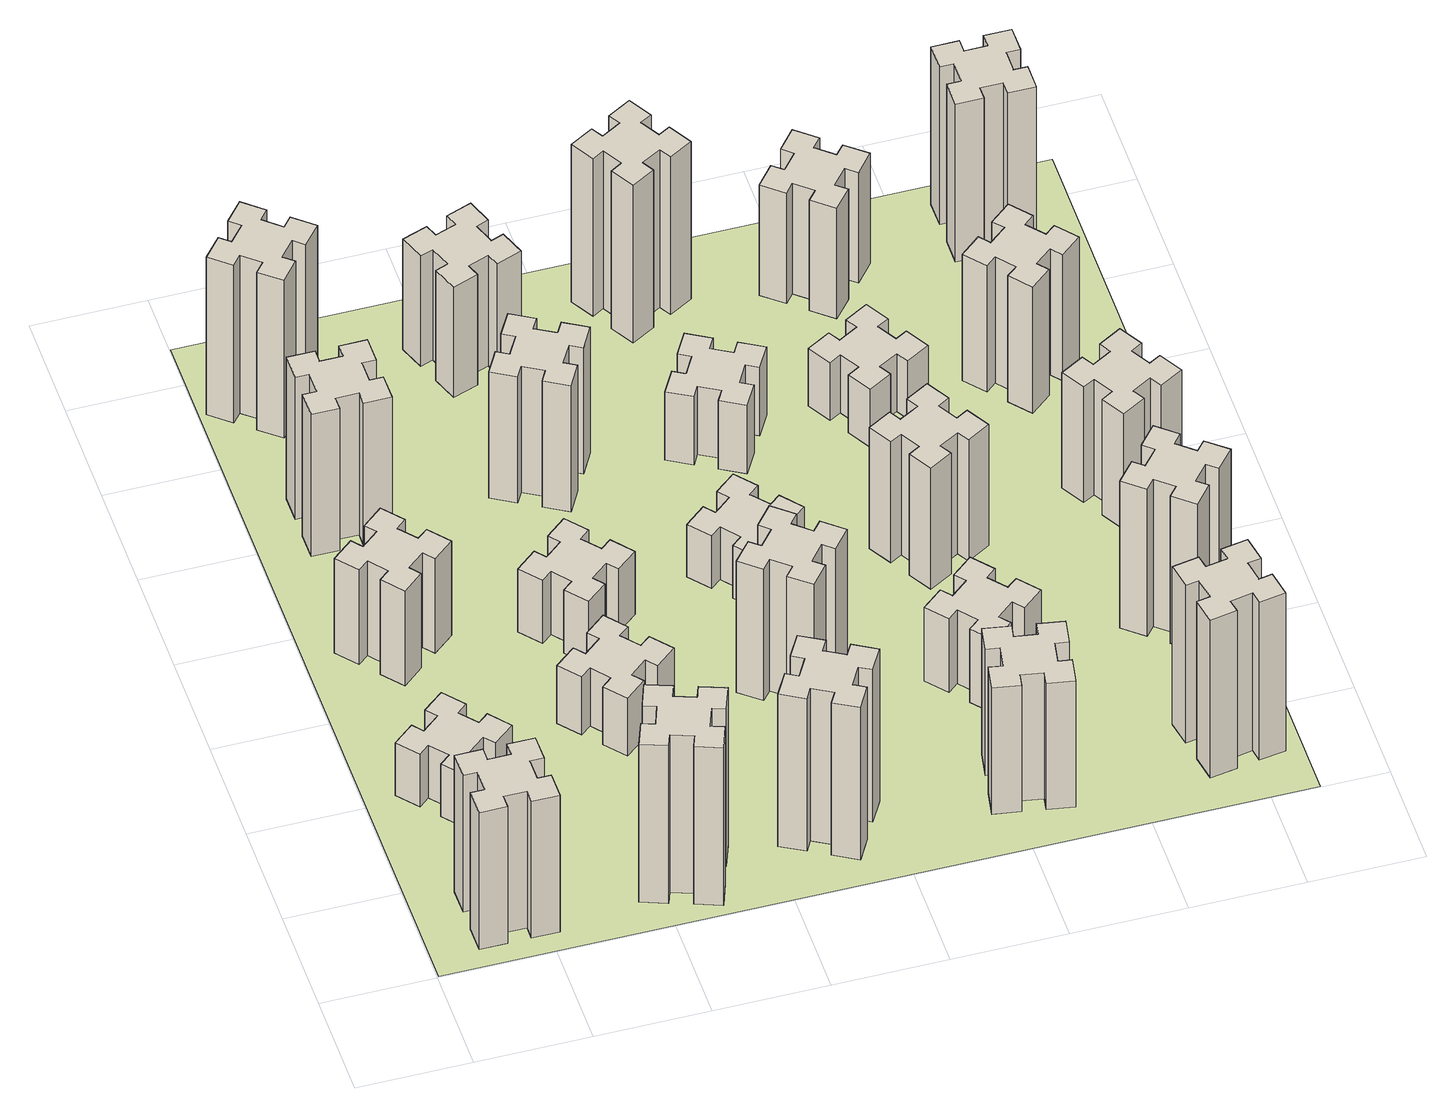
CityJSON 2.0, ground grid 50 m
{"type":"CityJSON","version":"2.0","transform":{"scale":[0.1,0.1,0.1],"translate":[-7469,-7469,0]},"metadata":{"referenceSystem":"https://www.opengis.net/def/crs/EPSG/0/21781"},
"CityObjects":{
"building1":{"type":"Building","attributes":{"class":"1000","function":"1000","usage":"1000","yearOfConstruction":2016,"roofType":"1000","measuredHeight":78,"storeysAboveGround":30,"storeysBelowGround":0},"geometry":[{"type":"Solid","lod":"1","boundaries":[[[[0,1,2,3,4,5,6,7,8,9,10,11,12,13,14,15,16,17,18,19]],[[17,16,20,21]],[[16,15,22,20]],[[15,14,23,22]],[[14,13,24,23]],[[13,12,25,24]],[[12,11,26,25]],[[11,10,27,26]],[[10,9,28,27]],[[9,8,29,28]],[[8,7,30,29]],[[7,6,31,30]],[[6,5,32,31]],[[5,4,33,32]],[[4,3,34,33]],[[3,2,35,34]],[[2,1,36,35]],[[1,0,37,36]],[[0,19,38,37]],[[19,18,39,38]],[[18,17,21,39]],[[24,25,26,27,28,29,30,31,32,33,34,35,36,37,38,39,21,20,22,23]]]]}]},
"building2":{"type":"Building","attributes":{"class":"1000","function":"1000","usage":"1000","yearOfConstruction":2016,"roofType":"1000","measuredHeight":30,"storeysAboveGround":30,"storeysBelowGround":0},"geometry":[{"type":"Solid","lod":"1","boundaries":[[[[40,41,42,43,44,45,46,47,48,49,50,51,52,53,54,55,56,57,58,59]],[[57,56,60,61]],[[56,55,62,60]],[[55,54,63,62]],[[54,53,64,63]],[[53,52,65,64]],[[52,51,66,65]],[[51,50,67,66]],[[50,49,68,67]],[[49,48,69,68]],[[48,47,70,69]],[[47,46,71,70]],[[46,45,72,71]],[[45,44,73,72]],[[44,43,74,73]],[[43,42,75,74]],[[42,41,76,75]],[[41,40,77,76]],[[40,59,78,77]],[[59,58,79,78]],[[58,57,61,79]],[[64,65,66,67,68,69,70,71,72,73,74,75,76,77,78,79,61,60,62,63]]]]}]},
"building3":{"type":"Building","attributes":{"class":"1000","function":"1000","usage":"1000","yearOfConstruction":2016,"roofType":"1000","measuredHeight":54,"storeysAboveGround":30,"storeysBelowGround":0},"geometry":[{"type":"Solid","lod":"1","boundaries":[[[[80,81,82,83,84,85,86,87,88,89,90,91,92,93,94,95,96,97,98,99]],[[97,96,100,101]],[[96,95,102,100]],[[95,94,103,102]],[[94,93,104,103]],[[93,92,105,104]],[[92,91,106,105]],[[91,90,107,106]],[[90,89,108,107]],[[89,88,109,108]],[[88,87,110,109]],[[87,86,111,110]],[[86,85,112,111]],[[85,84,113,112]],[[84,83,114,113]],[[83,82,115,114]],[[82,81,116,115]],[[81,80,117,116]],[[80,99,118,117]],[[99,98,119,118]],[[98,97,101,119]],[[104,105,106,107,108,109,110,111,112,113,114,115,116,117,118,119,101,100,102,103]]]]}]},
"building4":{"type":"Building","attributes":{"class":"1000","function":"1000","usage":"1000","yearOfConstruction":2016,"roofType":"1000","measuredHeight":81,"storeysAboveGround":30,"storeysBelowGround":0},"geometry":[{"type":"Solid","lod":"1","boundaries":[[[[120,121,122,123,124,125,126,127,128,129,130,131,132,133,134,135,136,137,138,139]],[[137,136,140,141]],[[136,135,142,140]],[[135,134,143,142]],[[134,133,144,143]],[[133,132,145,144]],[[132,131,146,145]],[[131,130,147,146]],[[130,129,148,147]],[[129,128,149,148]],[[128,127,150,149]],[[127,126,151,150]],[[126,125,152,151]],[[125,124,153,152]],[[124,123,154,153]],[[123,122,155,154]],[[122,121,156,155]],[[121,120,157,156]],[[120,139,158,157]],[[139,138,159,158]],[[138,137,141,159]],[[144,145,146,147,148,149,150,151,152,153,154,155,156,157,158,159,141,140,142,143]]]]}]},
"building5":{"type":"Building","attributes":{"class":"1000","function":"1000","usage":"1000","yearOfConstruction":2016,"roofType":"1000","measuredHeight":90,"storeysAboveGround":30,"storeysBelowGround":0},"geometry":[{"type":"Solid","lod":"1","boundaries":[[[[160,161,162,163,164,165,166,167,168,169,170,171,172,173,174,175,176,177,178,179]],[[177,176,180,181]],[[176,175,182,180]],[[175,174,183,182]],[[174,173,184,183]],[[173,172,185,184]],[[172,171,186,185]],[[171,170,187,186]],[[170,169,188,187]],[[169,168,189,188]],[[168,167,190,189]],[[167,166,191,190]],[[166,165,192,191]],[[165,164,193,192]],[[164,163,194,193]],[[163,162,195,194]],[[162,161,196,195]],[[161,160,197,196]],[[160,179,198,197]],[[179,178,199,198]],[[178,177,181,199]],[[184,185,186,187,188,189,190,191,192,193,194,195,196,197,198,199,181,180,182,183]]]]}]},
"building6":{"type":"Building","attributes":{"class":"1000","function":"1000","usage":"1000","yearOfConstruction":2016,"roofType":"1000","measuredHeight":90,"storeysAboveGround":30,"storeysBelowGround":0},"geometry":[{"type":"Solid","lod":"1","boundaries":[[[[200,201,202,203,204,205,206,207,208,209,210,211,212,213,214,215,216,217,218,219]],[[217,216,220,221]],[[216,215,222,220]],[[215,214,223,222]],[[214,213,224,223]],[[213,212,225,224]],[[212,211,226,225]],[[211,210,227,226]],[[210,209,228,227]],[[209,208,229,228]],[[208,207,230,229]],[[207,206,231,230]],[[206,205,232,231]],[[205,204,233,232]],[[204,203,234,233]],[[203,202,235,234]],[[202,201,236,235]],[[201,200,237,236]],[[200,219,238,237]],[[219,218,239,238]],[[218,217,221,239]],[[224,225,226,227,228,229,230,231,232,233,234,235,236,237,238,239,221,220,222,223]]]]}]},
"building7":{"type":"Building","attributes":{"class":"1000","function":"1000","usage":"1000","yearOfConstruction":2016,"roofType":"1000","measuredHeight":33,"storeysAboveGround":30,"storeysBelowGround":0},"geometry":[{"type":"Solid","lod":"1","boundaries":[[[[240,241,242,243,244,245,246,247,248,249,250,251,252,253,254,255,256,257,258,259]],[[257,256,260,261]],[[256,255,262,260]],[[255,254,263,262]],[[254,253,264,263]],[[253,252,265,264]],[[252,251,266,265]],[[251,250,267,266]],[[250,249,268,267]],[[249,248,269,268]],[[248,247,270,269]],[[247,246,271,270]],[[246,245,272,271]],[[245,244,273,272]],[[244,243,274,273]],[[243,242,275,274]],[[242,241,276,275]],[[241,240,277,276]],[[240,259,278,277]],[[259,258,279,278]],[[258,257,261,279]],[[264,265,266,267,268,269,270,271,272,273,274,275,276,277,278,279,261,260,262,263]]]]}]},
"building8":{"type":"Building","attributes":{"class":"1000","function":"1000","usage":"1000","yearOfConstruction":2016,"roofType":"1000","measuredHeight":36,"storeysAboveGround":30,"storeysBelowGround":0},"geometry":[{"type":"Solid","lod":"1","boundaries":[[[[280,281,282,283,284,285,286,287,288,289,290,291,292,293,294,295,296,297,298,299]],[[297,296,300,301]],[[296,295,302,300]],[[295,294,303,302]],[[294,293,304,303]],[[293,292,305,304]],[[292,291,306,305]],[[291,290,307,306]],[[290,289,308,307]],[[289,288,309,308]],[[288,287,310,309]],[[287,286,311,310]],[[286,285,312,311]],[[285,284,313,312]],[[284,283,314,313]],[[283,282,315,314]],[[282,281,316,315]],[[281,280,317,316]],[[280,299,318,317]],[[299,298,319,318]],[[298,297,301,319]],[[304,305,306,307,308,309,310,311,312,313,314,315,316,317,318,319,301,300,302,303]]]]}]},
"building9":{"type":"Building","attributes":{"class":"1000","function":"1000","usage":"1000","yearOfConstruction":2016,"roofType":"1000","measuredHeight":87,"storeysAboveGround":30,"storeysBelowGround":0},"geometry":[{"type":"Solid","lod":"1","boundaries":[[[[320,321,322,323,324,325,326,327,328,329,330,331,332,333,334,335,336,337,338,339]],[[337,336,340,341]],[[336,335,342,340]],[[335,334,343,342]],[[334,333,344,343]],[[333,332,345,344]],[[332,331,346,345]],[[331,330,347,346]],[[330,329,348,347]],[[329,328,349,348]],[[328,327,350,349]],[[327,326,351,350]],[[326,325,352,351]],[[325,324,353,352]],[[324,323,354,353]],[[323,322,355,354]],[[322,321,356,355]],[[321,320,357,356]],[[320,339,358,357]],[[339,338,359,358]],[[338,337,341,359]],[[344,345,346,347,348,349,350,351,352,353,354,355,356,357,358,359,341,340,342,343]]]]}]},
"building10":{"type":"Building","attributes":{"class":"1000","function":"1000","usage":"1000","yearOfConstruction":2016,"roofType":"1000","measuredHeight":72,"storeysAboveGround":30,"storeysBelowGround":0},"geometry":[{"type":"Solid","lod":"1","boundaries":[[[[360,361,362,363,364,365,366,367,368,369,370,371,372,373,374,375,376,377,378,379]],[[377,376,380,381]],[[376,375,382,380]],[[375,374,383,382]],[[374,373,384,383]],[[373,372,385,384]],[[372,371,386,385]],[[371,370,387,386]],[[370,369,388,387]],[[369,368,389,388]],[[368,367,390,389]],[[367,366,391,390]],[[366,365,392,391]],[[365,364,393,392]],[[364,363,394,393]],[[363,362,395,394]],[[362,361,396,395]],[[361,360,397,396]],[[360,379,398,397]],[[379,378,399,398]],[[378,377,381,399]],[[384,385,386,387,388,389,390,391,392,393,394,395,396,397,398,399,381,380,382,383]]]]}]},
"building11":{"type":"Building","attributes":{"class":"1000","function":"1000","usage":"1000","yearOfConstruction":2016,"roofType":"1000","measuredHeight":63,"storeysAboveGround":30,"storeysBelowGround":0},"geometry":[{"type":"Solid","lod":"1","boundaries":[[[[400,401,402,403,404,405,406,407,408,409,410,411,412,413,414,415,416,417,418,419]],[[417,416,420,421]],[[416,415,422,420]],[[415,414,423,422]],[[414,413,424,423]],[[413,412,425,424]],[[412,411,426,425]],[[411,410,427,426]],[[410,409,428,427]],[[409,408,429,428]],[[408,407,430,429]],[[407,406,431,430]],[[406,405,432,431]],[[405,404,433,432]],[[404,403,434,433]],[[403,402,435,434]],[[402,401,436,435]],[[401,400,437,436]],[[400,419,438,437]],[[419,418,439,438]],[[418,417,421,439]],[[424,425,426,427,428,429,430,431,432,433,434,435,436,437,438,439,421,420,422,423]]]]}]},
"building12":{"type":"Building","attributes":{"class":"1000","function":"1000","usage":"1000","yearOfConstruction":2016,"roofType":"1000","measuredHeight":75,"storeysAboveGround":30,"storeysBelowGround":0},"geometry":[{"type":"Solid","lod":"1","boundaries":[[[[440,441,442,443,444,445,446,447,448,449,450,451,452,453,454,455,456,457,458,459]],[[457,456,460,461]],[[456,455,462,460]],[[455,454,463,462]],[[454,453,464,463]],[[453,452,465,464]],[[452,451,466,465]],[[451,450,467,466]],[[450,449,468,467]],[[449,448,469,468]],[[448,447,470,469]],[[447,446,471,470]],[[446,445,472,471]],[[445,444,473,472]],[[444,443,474,473]],[[443,442,475,474]],[[442,441,476,475]],[[441,440,477,476]],[[440,459,478,477]],[[459,458,479,478]],[[458,457,461,479]],[[464,465,466,467,468,469,470,471,472,473,474,475,476,477,478,479,461,460,462,463]]]]}]},
"building13":{"type":"Building","attributes":{"class":"1000","function":"1000","usage":"1000","yearOfConstruction":2016,"roofType":"1000","measuredHeight":30,"storeysAboveGround":30,"storeysBelowGround":0},"geometry":[{"type":"Solid","lod":"1","boundaries":[[[[480,481,482,483,484,485,486,487,488,489,490,491,492,493,494,495,496,497,498,499]],[[497,496,500,501]],[[496,495,502,500]],[[495,494,503,502]],[[494,493,504,503]],[[493,492,505,504]],[[492,491,506,505]],[[491,490,507,506]],[[490,489,508,507]],[[489,488,509,508]],[[488,487,510,509]],[[487,486,511,510]],[[486,485,512,511]],[[485,484,513,512]],[[484,483,514,513]],[[483,482,515,514]],[[482,481,516,515]],[[481,480,517,516]],[[480,499,518,517]],[[499,498,519,518]],[[498,497,501,519]],[[504,505,506,507,508,509,510,511,512,513,514,515,516,517,518,519,501,500,502,503]]]]}]},
"building14":{"type":"Building","attributes":{"class":"1000","function":"1000","usage":"1000","yearOfConstruction":2016,"roofType":"1000","measuredHeight":72,"storeysAboveGround":30,"storeysBelowGround":0},"geometry":[{"type":"Solid","lod":"1","boundaries":[[[[520,521,522,523,524,525,526,527,528,529,530,531,532,533,534,535,536,537,538,539]],[[537,536,540,541]],[[536,535,542,540]],[[535,534,543,542]],[[534,533,544,543]],[[533,532,545,544]],[[532,531,546,545]],[[531,530,547,546]],[[530,529,548,547]],[[529,528,549,548]],[[528,527,550,549]],[[527,526,551,550]],[[526,525,552,551]],[[525,524,553,552]],[[524,523,554,553]],[[523,522,555,554]],[[522,521,556,555]],[[521,520,557,556]],[[520,539,558,557]],[[539,538,559,558]],[[538,537,541,559]],[[544,545,546,547,548,549,550,551,552,553,554,555,556,557,558,559,541,540,542,543]]]]}]},
"building15":{"type":"Building","attributes":{"class":"1000","function":"1000","usage":"1000","yearOfConstruction":2016,"roofType":"1000","measuredHeight":39,"storeysAboveGround":30,"storeysBelowGround":0},"geometry":[{"type":"Solid","lod":"1","boundaries":[[[[560,561,562,563,564,565,566,567,568,569,570,571,572,573,574,575,576,577,578,579]],[[577,576,580,581]],[[576,575,582,580]],[[575,574,583,582]],[[574,573,584,583]],[[573,572,585,584]],[[572,571,586,585]],[[571,570,587,586]],[[570,569,588,587]],[[569,568,589,588]],[[568,567,590,589]],[[567,566,591,590]],[[566,565,592,591]],[[565,564,593,592]],[[564,563,594,593]],[[563,562,595,594]],[[562,561,596,595]],[[561,560,597,596]],[[560,579,598,597]],[[579,578,599,598]],[[578,577,581,599]],[[584,585,586,587,588,589,590,591,592,593,594,595,596,597,598,599,581,580,582,583]]]]}]},
"building16":{"type":"Building","attributes":{"class":"1000","function":"1000","usage":"1000","yearOfConstruction":2016,"roofType":"1000","measuredHeight":90,"storeysAboveGround":30,"storeysBelowGround":0},"geometry":[{"type":"Solid","lod":"1","boundaries":[[[[600,601,602,603,604,605,606,607,608,609,610,611,612,613,614,615,616,617,618,619]],[[617,616,620,621]],[[616,615,622,620]],[[615,614,623,622]],[[614,613,624,623]],[[613,612,625,624]],[[612,611,626,625]],[[611,610,627,626]],[[610,609,628,627]],[[609,608,629,628]],[[608,607,630,629]],[[607,606,631,630]],[[606,605,632,631]],[[605,604,633,632]],[[604,603,634,633]],[[603,602,635,634]],[[602,601,636,635]],[[601,600,637,636]],[[600,619,638,637]],[[619,618,639,638]],[[618,617,621,639]],[[624,625,626,627,628,629,630,631,632,633,634,635,636,637,638,639,621,620,622,623]]]]}]},
"building17":{"type":"Building","attributes":{"class":"1000","function":"1000","usage":"1000","yearOfConstruction":2016,"roofType":"1000","measuredHeight":42,"storeysAboveGround":30,"storeysBelowGround":0},"geometry":[{"type":"Solid","lod":"1","boundaries":[[[[640,641,642,643,644,645,646,647,648,649,650,651,652,653,654,655,656,657,658,659]],[[657,656,660,661]],[[656,655,662,660]],[[655,654,663,662]],[[654,653,664,663]],[[653,652,665,664]],[[652,651,666,665]],[[651,650,667,666]],[[650,649,668,667]],[[649,648,669,668]],[[648,647,670,669]],[[647,646,671,670]],[[646,645,672,671]],[[645,644,673,672]],[[644,643,674,673]],[[643,642,675,674]],[[642,641,676,675]],[[641,640,677,676]],[[640,659,678,677]],[[659,658,679,678]],[[658,657,661,679]],[[664,665,666,667,668,669,670,671,672,673,674,675,676,677,678,679,661,660,662,663]]]]}]},
"building18":{"type":"Building","attributes":{"class":"1000","function":"1000","usage":"1000","yearOfConstruction":2016,"roofType":"1000","measuredHeight":69,"storeysAboveGround":30,"storeysBelowGround":0},"geometry":[{"type":"Solid","lod":"1","boundaries":[[[[680,681,682,683,684,685,686,687,688,689,690,691,692,693,694,695,696,697,698,699]],[[697,696,700,701]],[[696,695,702,700]],[[695,694,703,702]],[[694,693,704,703]],[[693,692,705,704]],[[692,691,706,705]],[[691,690,707,706]],[[690,689,708,707]],[[689,688,709,708]],[[688,687,710,709]],[[687,686,711,710]],[[686,685,712,711]],[[685,684,713,712]],[[684,683,714,713]],[[683,682,715,714]],[[682,681,716,715]],[[681,680,717,716]],[[680,699,718,717]],[[699,698,719,718]],[[698,697,701,719]],[[704,705,706,707,708,709,710,711,712,713,714,715,716,717,718,719,701,700,702,703]]]]}]},
"building19":{"type":"Building","attributes":{"class":"1000","function":"1000","usage":"1000","yearOfConstruction":2016,"roofType":"1000","measuredHeight":33,"storeysAboveGround":30,"storeysBelowGround":0},"geometry":[{"type":"Solid","lod":"1","boundaries":[[[[720,721,722,723,724,725,726,727,728,729,730,731,732,733,734,735,736,737,738,739]],[[737,736,740,741]],[[736,735,742,740]],[[735,734,743,742]],[[734,733,744,743]],[[733,732,745,744]],[[732,731,746,745]],[[731,730,747,746]],[[730,729,748,747]],[[729,728,749,748]],[[728,727,750,749]],[[727,726,751,750]],[[726,725,752,751]],[[725,724,753,752]],[[724,723,754,753]],[[723,722,755,754]],[[722,721,756,755]],[[721,720,757,756]],[[720,739,758,757]],[[739,738,759,758]],[[738,737,741,759]],[[744,745,746,747,748,749,750,751,752,753,754,755,756,757,758,759,741,740,742,743]]]]}]},
"building20":{"type":"Building","attributes":{"class":"1000","function":"1000","usage":"1000","yearOfConstruction":2016,"roofType":"1000","measuredHeight":90,"storeysAboveGround":30,"storeysBelowGround":0},"geometry":[{"type":"Solid","lod":"1","boundaries":[[[[760,761,762,763,764,765,766,767,768,769,770,771,772,773,774,775,776,777,778,779]],[[777,776,780,781]],[[776,775,782,780]],[[775,774,783,782]],[[774,773,784,783]],[[773,772,785,784]],[[772,771,786,785]],[[771,770,787,786]],[[770,769,788,787]],[[769,768,789,788]],[[768,767,790,789]],[[767,766,791,790]],[[766,765,792,791]],[[765,764,793,792]],[[764,763,794,793]],[[763,762,795,794]],[[762,761,796,795]],[[761,760,797,796]],[[760,779,798,797]],[[779,778,799,798]],[[778,777,781,799]],[[784,785,786,787,788,789,790,791,792,793,794,795,796,797,798,799,781,780,782,783]]]]}]},
"building21":{"type":"Building","attributes":{"class":"1000","function":"1000","usage":"1000","yearOfConstruction":2016,"roofType":"1000","measuredHeight":63,"storeysAboveGround":30,"storeysBelowGround":0},"geometry":[{"type":"Solid","lod":"1","boundaries":[[[[800,801,802,803,804,805,806,807,808,809,810,811,812,813,814,815,816,817,818,819]],[[817,816,820,821]],[[816,815,822,820]],[[815,814,823,822]],[[814,813,824,823]],[[813,812,825,824]],[[812,811,826,825]],[[811,810,827,826]],[[810,809,828,827]],[[809,808,829,828]],[[808,807,830,829]],[[807,806,831,830]],[[806,805,832,831]],[[805,804,833,832]],[[804,803,834,833]],[[803,802,835,834]],[[802,801,836,835]],[[801,800,837,836]],[[800,819,838,837]],[[819,818,839,838]],[[818,817,821,839]],[[824,825,826,827,828,829,830,831,832,833,834,835,836,837,838,839,821,820,822,823]]]]}]},
"building22":{"type":"Building","attributes":{"class":"1000","function":"1000","usage":"1000","yearOfConstruction":2016,"roofType":"1000","measuredHeight":84,"storeysAboveGround":30,"storeysBelowGround":0},"geometry":[{"type":"Solid","lod":"1","boundaries":[[[[840,841,842,843,844,845,846,847,848,849,850,851,852,853,854,855,856,857,858,859]],[[857,856,860,861]],[[856,855,862,860]],[[855,854,863,862]],[[854,853,864,863]],[[853,852,865,864]],[[852,851,866,865]],[[851,850,867,866]],[[850,849,868,867]],[[849,848,869,868]],[[848,847,870,869]],[[847,846,871,870]],[[846,845,872,871]],[[845,844,873,872]],[[844,843,874,873]],[[843,842,875,874]],[[842,841,876,875]],[[841,840,877,876]],[[840,859,878,877]],[[859,858,879,878]],[[858,857,861,879]],[[864,865,866,867,868,869,870,871,872,873,874,875,876,877,878,879,861,860,862,863]]]]}]},
"building23":{"type":"Building","attributes":{"class":"1000","function":"1000","usage":"1000","yearOfConstruction":2016,"roofType":"1000","measuredHeight":66,"storeysAboveGround":30,"storeysBelowGround":0},"geometry":[{"type":"Solid","lod":"1","boundaries":[[[[880,881,882,883,884,885,886,887,888,889,890,891,892,893,894,895,896,897,898,899]],[[897,896,900,901]],[[896,895,902,900]],[[895,894,903,902]],[[894,893,904,903]],[[893,892,905,904]],[[892,891,906,905]],[[891,890,907,906]],[[890,889,908,907]],[[889,888,909,908]],[[888,887,910,909]],[[887,886,911,910]],[[886,885,912,911]],[[885,884,913,912]],[[884,883,914,913]],[[883,882,915,914]],[[882,881,916,915]],[[881,880,917,916]],[[880,899,918,917]],[[899,898,919,918]],[[898,897,901,919]],[[904,905,906,907,908,909,910,911,912,913,914,915,916,917,918,919,901,900,902,903]]]]}]},
"building24":{"type":"Building","attributes":{"class":"1000","function":"1000","usage":"1000","yearOfConstruction":2016,"roofType":"1000","measuredHeight":72,"storeysAboveGround":30,"storeysBelowGround":0},"geometry":[{"type":"Solid","lod":"1","boundaries":[[[[920,921,922,923,924,925,926,927,928,929,930,931,932,933,934,935,936,937,938,939]],[[937,936,940,941]],[[936,935,942,940]],[[935,934,943,942]],[[934,933,944,943]],[[933,932,945,944]],[[932,931,946,945]],[[931,930,947,946]],[[930,929,948,947]],[[929,928,949,948]],[[928,927,950,949]],[[927,926,951,950]],[[926,925,952,951]],[[925,924,953,952]],[[924,923,954,953]],[[923,922,955,954]],[[922,921,956,955]],[[921,920,957,956]],[[920,939,958,957]],[[939,938,959,958]],[[938,937,941,959]],[[944,945,946,947,948,949,950,951,952,953,954,955,956,957,958,959,941,940,942,943]]]]}]},
"building25":{"type":"Building","attributes":{"class":"1000","function":"1000","usage":"1000","yearOfConstruction":2016,"roofType":"1000","measuredHeight":90,"storeysAboveGround":30,"storeysBelowGround":0},"geometry":[{"type":"Solid","lod":"1","boundaries":[[[[960,961,962,963,964,965,966,967,968,969,970,971,972,973,974,975,976,977,978,979]],[[977,976,980,981]],[[976,975,982,980]],[[975,974,983,982]],[[974,973,984,983]],[[973,972,985,984]],[[972,971,986,985]],[[971,970,987,986]],[[970,969,988,987]],[[969,968,989,988]],[[968,967,990,989]],[[967,966,991,990]],[[966,965,992,991]],[[965,964,993,992]],[[964,963,994,993]],[[963,962,995,994]],[[962,961,996,995]],[[961,960,997,996]],[[960,979,998,997]],[[979,978,999,998]],[[978,977,981,999]],[[984,985,986,987,988,989,990,991,992,993,994,995,996,997,998,999,981,980,982,983]]]]}]},
"landuse1":{"type":"LandUse","attributes":{"name":"plot1","function":"1010"},"geometry":[{"type":"MultiSurface","lod":"1","boundaries":[[[1000,1001,1002,1003]]]}]}
},
"vertices":[
[265,325,0],[265,225,0],[205,225,0],[205,105,0],[325,105,0],[325,165,0],[425,165,0],[425,105,0],[545,105,0],[545,225,0],[485,225,0],[485,325,0],[545,325,0],[545,445,0],[425,445,0],[425,385,0],[325,385,0],[325,445,0],[205,445,0],[205,325,0],[325,385,780],[325,445,780],[425,385,780],[425,445,780],[545,445,780],[545,325,780],[485,325,780],[485,225,780],[545,225,780],[545,105,780],[425,105,780],[425,165,780],[325,165,780],[325,105,780],[205,105,780],[205,225,780],[265,225,780],[265,325,780],[205,325,780],[205,445,780],
[492,1048,0],[427,1124,0],[473,1163,0],[396,1255,0],[304,1178,0],[343,1132,0],[266,1067,0],[228,1113,0],[136,1036,0],[213,944,0],[259,983,0],[323,906,0],[277,868,0],[354,776,0],[446,853,0],[408,899,0],[484,963,0],[523,917,0],[615,994,0],[538,1086,0],[484,963,300],[523,917,300],[408,899,300],[446,853,300],[354,776,300],[277,868,300],[323,906,300],[259,983,300],[213,944,300],[136,1036,300],[228,1113,300],[266,1067,300],[343,1132,300],[304,1178,300],[396,1255,300],[473,1163,300],[427,1124,300],[492,1048,300],[538,1086,300],[615,994,300],
[492,1888,0],[427,1964,0],[473,2003,0],[396,2095,0],[304,2018,0],[343,1972,0],[266,1907,0],[228,1953,0],[136,1876,0],[213,1784,0],[259,1823,0],[323,1746,0],[277,1708,0],[354,1616,0],[446,1693,0],[408,1739,0],[484,1803,0],[523,1757,0],[615,1834,0],[538,1926,0],[484,1803,540],[523,1757,540],[408,1739,540],[446,1693,540],[354,1616,540],[277,1708,540],[323,1746,540],[259,1823,540],[213,1784,540],[136,1876,540],[228,1953,540],[266,1907,540],[343,1972,540],[304,2018,540],[396,2095,540],[473,2003,540],[427,1964,540],[492,1888,540],[538,1926,540],[615,1834,540],
[485,2545,0],[485,2645,0],[545,2645,0],[545,2765,0],[425,2765,0],[425,2705,0],[325,2705,0],[325,2765,0],[205,2765,0],[205,2645,0],[265,2645,0],[265,2545,0],[205,2545,0],[205,2425,0],[325,2425,0],[325,2485,0],[425,2485,0],[425,2425,0],[545,2425,0],[545,2545,0],[425,2485,810],[425,2425,810],[325,2485,810],[325,2425,810],[205,2425,810],[205,2545,810],[265,2545,810],[265,2645,810],[205,2645,810],[205,2765,810],[325,2765,810],[325,2705,810],[425,2705,810],[425,2765,810],[545,2765,810],[545,2645,810],[485,2645,810],[485,2545,810],[545,2545,810],[545,2425,810],
[1029,360,0],[995,266,0],[939,287,0],[897,174,0],[1010,133,0],[1031,189,0],[1125,155,0],[1104,99,0],[1217,57,0],[1258,170,0],[1202,191,0],[1236,285,0],[1292,264,0],[1333,377,0],[1220,418,0],[1200,362,0],[1106,396,0],[1127,452,0],[1014,493,0],[973,380,0],[1106,396,900],[1127,452,900],[1200,362,900],[1220,418,900],[1333,377,900],[1292,264,900],[1236,285,900],[1202,191,900],[1258,170,900],[1217,57,900],[1104,99,900],[1125,155,900],[1031,189,900],[1010,133,900],[897,174,900],[939,287,900],[995,266,900],[1029,360,900],[973,380,900],[1014,493,900],
[384,3387,0],[308,3452,0],[346,3498,0],[254,3575,0],[177,3483,0],[223,3444,0],[159,3368,0],[113,3406,0],[36,3314,0],[128,3237,0],[166,3283,0],[243,3219,0],[204,3173,0],[296,3096,0],[373,3188,0],[327,3226,0],[392,3303,0],[438,3264,0],[515,3356,0],[423,3433,0],[392,3303,900],[438,3264,900],[327,3226,900],[373,3188,900],[296,3096,900],[204,3173,900],[243,3219,900],[166,3283,900],[128,3237,900],[36,3314,900],[113,3406,900],[159,3368,900],[223,3444,900],[177,3483,900],[254,3575,900],[346,3498,900],[308,3452,900],[384,3387,900],[423,3433,900],[515,3356,900],
[1083,1332,0],[1006,1267,0],[968,1313,0],[876,1236,0],[953,1144,0],[999,1183,0],[1063,1106,0],[1017,1068,0],[1094,976,0],[1186,1053,0],[1148,1099,0],[1224,1163,0],[1263,1117,0],[1355,1194,0],[1278,1286,0],[1232,1248,0],[1167,1324,0],[1213,1363,0],[1136,1455,0],[1044,1378,0],[1167,1324,330],[1213,1363,330],[1232,1248,330],[1278,1286,330],[1355,1194,330],[1263,1117,330],[1224,1163,330],[1148,1099,330],[1186,1053,330],[1094,976,330],[1017,1068,330],[1063,1106,330],[999,1183,330],[953,1144,330],[876,1236,330],[968,1313,330],[1006,1267,330],[1083,1332,330],[1044,1378,330],[1136,1455,330],
[1083,1872,0],[1006,1807,0],[968,1853,0],[876,1776,0],[953,1684,0],[999,1723,0],[1063,1646,0],[1017,1608,0],[1094,1516,0],[1186,1593,0],[1148,1639,0],[1224,1703,0],[1263,1657,0],[1355,1734,0],[1278,1826,0],[1232,1788,0],[1167,1864,0],[1213,1903,0],[1136,1995,0],[1044,1918,0],[1167,1864,360],[1213,1903,360],[1232,1788,360],[1278,1826,360],[1355,1734,360],[1263,1657,360],[1224,1703,360],[1148,1639,360],[1186,1593,360],[1094,1516,360],[1017,1608,360],[1063,1646,360],[999,1723,360],[953,1684,360],[876,1776,360],[968,1853,360],[1006,1807,360],[1083,1872,360],[1044,1918,360],[1136,1995,360],
[1657,305,0],[1744,255,0],[1714,203,0],[1818,143,0],[1878,247,0],[1826,277,0],[1876,364,0],[1928,334,0],[1988,438,0],[1884,498,0],[1854,446,0],[1767,496,0],[1797,548,0],[1693,608,0],[1633,504,0],[1685,474,0],[1635,387,0],[1583,417,0],[1523,313,0],[1627,253,0],[1635,387,870],[1583,417,870],[1685,474,870],[1633,504,870],[1693,608,870],[1797,548,870],[1767,496,870],[1854,446,870],[1884,498,870],[1988,438,870],[1928,334,870],[1876,364,870],[1826,277,870],[1878,247,870],[1818,143,870],[1714,203,870],[1744,255,870],[1657,305,870],[1627,253,870],[1523,313,870],
[1314,2666,0],[1227,2716,0],[1257,2768,0],[1153,2828,0],[1093,2724,0],[1145,2694,0],[1095,2607,0],[1043,2637,0],[983,2533,0],[1087,2473,0],[1117,2525,0],[1204,2475,0],[1174,2423,0],[1278,2363,0],[1338,2467,0],[1286,2497,0],[1336,2584,0],[1388,2554,0],[1448,2658,0],[1344,2718,0],[1336,2584,720],[1388,2554,720],[1286,2497,720],[1338,2467,720],[1278,2363,720],[1174,2423,720],[1204,2475,720],[1117,2525,720],[1087,2473,720],[983,2533,720],[1043,2637,720],[1095,2607,720],[1145,2694,720],[1093,2724,720],[1153,2828,720],[1257,2768,720],[1227,2716,720],[1314,2666,720],[1344,2718,720],[1448,2658,720],
[1125,3456,0],[1031,3422,0],[1010,3478,0],[897,3437,0],[939,3324,0],[995,3345,0],[1029,3251,0],[973,3230,0],[1014,3117,0],[1127,3159,0],[1106,3215,0],[1200,3249,0],[1220,3193,0],[1333,3234,0],[1292,3347,0],[1236,3326,0],[1202,3420,0],[1258,3440,0],[1217,3553,0],[1104,3512,0],[1202,3420,630],[1258,3440,630],[1236,3326,630],[1292,3347,630],[1333,3234,630],[1220,3193,630],[1200,3249,630],[1106,3215,630],[1127,3159,630],[1014,3117,630],[973,3230,630],[1029,3251,630],[995,3345,630],[939,3324,630],[897,3437,630],[1010,3478,630],[1031,3422,630],[1125,3456,630],[1104,3512,630],[1217,3553,630],
[1803,1324,0],[1739,1248,0],[1693,1286,0],[1616,1194,0],[1708,1117,0],[1746,1163,0],[1823,1099,0],[1784,1053,0],[1876,976,0],[1953,1068,0],[1907,1106,0],[1972,1183,0],[2018,1144,0],[2095,1236,0],[2003,1313,0],[1964,1267,0],[1888,1332,0],[1926,1378,0],[1834,1455,0],[1757,1363,0],[1888,1332,750],[1926,1378,750],[1964,1267,750],[2003,1313,750],[2095,1236,750],[2018,1144,750],[1972,1183,750],[1907,1106,750],[1953,1068,750],[1876,976,750],[1784,1053,750],[1823,1099,750],[1746,1163,750],[1708,1117,750],[1616,1194,750],[1693,1286,750],[1739,1248,750],[1803,1324,750],[1757,1363,750],[1834,1455,750],
[1972,1888,0],[1907,1964,0],[1953,2003,0],[1876,2095,0],[1784,2018,0],[1823,1972,0],[1746,1907,0],[1708,1953,0],[1616,1876,0],[1693,1784,0],[1739,1823,0],[1803,1746,0],[1757,1708,0],[1834,1616,0],[1926,1693,0],[1888,1739,0],[1964,1803,0],[2003,1757,0],[2095,1834,0],[2018,1926,0],[1964,1803,300],[2003,1757,300],[1888,1739,300],[1926,1693,300],[1834,1616,300],[1757,1708,300],[1803,1746,300],[1739,1823,300],[1693,1784,300],[1616,1876,300],[1708,1953,300],[1746,1907,300],[1823,1972,300],[1784,2018,300],[1876,2095,300],[1953,2003,300],[1907,1964,300],[1972,1888,300],[2018,1926,300],[2095,1834,300],
[2496,444,0],[2478,345,0],[2419,356,0],[2398,237,0],[2517,217,0],[2527,276,0],[2625,258,0],[2615,199,0],[2733,178,0],[2754,297,0],[2695,307,0],[2712,405,0],[2771,395,0],[2792,513,0],[2674,534,0],[2664,475,0],[2565,492,0],[2576,551,0],[2457,572,0],[2437,454,0],[2565,492,720],[2576,551,720],[2664,475,720],[2674,534,720],[2792,513,720],[2771,395,720],[2712,405,720],[2695,307,720],[2754,297,720],[2733,178,720],[2615,199,720],[2625,258,720],[2527,276,720],[2517,217,720],[2398,237,720],[2419,356,720],[2478,345,720],[2496,444,720],[2437,454,720],[2457,572,720],
[2026,2497,0],[2076,2584,0],[2128,2554,0],[2188,2658,0],[2084,2718,0],[2054,2666,0],[1967,2716,0],[1997,2768,0],[1893,2828,0],[1833,2724,0],[1885,2694,0],[1835,2607,0],[1783,2637,0],[1723,2533,0],[1827,2473,0],[1857,2525,0],[1944,2475,0],[1914,2423,0],[2018,2363,0],[2078,2467,0],[1944,2475,390],[1914,2423,390],[1857,2525,390],[1827,2473,390],[1723,2533,390],[1783,2637,390],[1835,2607,390],[1885,2694,390],[1833,2724,390],[1893,2828,390],[1997,2768,390],[1967,2716,390],[2054,2666,390],[2084,2718,390],[2188,2658,390],[2128,2554,390],[2076,2584,390],[2026,2497,390],[2078,2467,390],[2018,2363,390],
[1844,3556,0],[1757,3506,0],[1727,3558,0],[1623,3498,0],[1683,3394,0],[1735,3424,0],[1785,3337,0],[1733,3307,0],[1793,3203,0],[1897,3263,0],[1867,3315,0],[1954,3365,0],[1984,3313,0],[2088,3373,0],[2028,3477,0],[1976,3447,0],[1926,3534,0],[1978,3564,0],[1918,3668,0],[1814,3608,0],[1926,3534,900],[1978,3564,900],[1976,3447,900],[2028,3477,900],[2088,3373,900],[1984,3313,900],[1954,3365,900],[1867,3315,900],[1897,3263,900],[1793,3203,900],[1733,3307,900],[1785,3337,900],[1735,3424,900],[1683,3394,900],[1623,3498,900],[1727,3558,900],[1757,3506,900],[1844,3556,900],[1814,3608,900],[1918,3668,900],
[2563,1132,0],[2486,1067,0],[2448,1113,0],[2356,1036,0],[2433,944,0],[2479,983,0],[2543,906,0],[2497,868,0],[2574,776,0],[2666,853,0],[2628,899,0],[2704,963,0],[2743,917,0],[2835,994,0],[2758,1086,0],[2712,1048,0],[2647,1124,0],[2693,1163,0],[2616,1255,0],[2524,1178,0],[2647,1124,420],[2693,1163,420],[2712,1048,420],[2758,1086,420],[2835,994,420],[2743,917,420],[2704,963,420],[2628,899,420],[2666,853,420],[2574,776,420],[2497,868,420],[2543,906,420],[2479,983,420],[2433,944,420],[2356,1036,420],[2448,1113,420],[2486,1067,420],[2563,1132,420],[2524,1178,420],[2616,1255,420],
[2716,1767,0],[2666,1854,0],[2718,1884,0],[2658,1988,0],[2554,1928,0],[2584,1876,0],[2497,1826,0],[2467,1878,0],[2363,1818,0],[2423,1714,0],[2475,1744,0],[2525,1657,0],[2473,1627,0],[2533,1523,0],[2637,1583,0],[2607,1635,0],[2694,1685,0],[2724,1633,0],[2828,1693,0],[2768,1797,0],[2694,1685,690],[2724,1633,690],[2607,1635,690],[2637,1583,690],[2533,1523,690],[2473,1627,690],[2525,1657,690],[2475,1744,690],[2423,1714,690],[2363,1818,690],[2467,1878,690],[2497,1826,690],[2584,1876,690],[2554,1928,690],[2658,1988,690],[2718,1884,690],[2666,1854,690],[2716,1767,690],[2768,1797,690],[2828,1693,690],
[2475,2584,0],[2525,2497,0],[2473,2467,0],[2533,2363,0],[2637,2423,0],[2607,2475,0],[2694,2525,0],[2724,2473,0],[2828,2533,0],[2768,2637,0],[2716,2607,0],[2666,2694,0],[2718,2724,0],[2658,2828,0],[2554,2768,0],[2584,2716,0],[2497,2666,0],[2467,2718,0],[2363,2658,0],[2423,2554,0],[2497,2666,330],[2467,2718,330],[2584,2716,330],[2554,2768,330],[2658,2828,330],[2718,2724,330],[2666,2694,330],[2716,2607,330],[2768,2637,330],[2828,2533,330],[2724,2473,330],[2694,2525,330],[2607,2475,330],[2637,2423,330],[2533,2363,330],[2473,2467,330],[2525,2497,330],[2475,2584,330],[2423,2554,330],[2363,2658,330],
[3465,492,0],[3367,475,0],[3357,534,0],[3238,513,0],[3259,395,0],[3318,405,0],[3336,307,0],[3277,297,0],[3297,178,0],[3416,199,0],[3405,258,0],[3504,276,0],[3514,217,0],[3632,237,0],[3611,356,0],[3552,345,0],[3535,444,0],[3594,454,0],[3573,572,0],[3455,551,0],[3535,444,900],[3594,454,900],[3552,345,900],[3611,356,900],[3632,237,900],[3514,217,900],[3504,276,900],[3405,258,900],[3416,199,900],[3297,178,900],[3277,297,900],[3336,307,900],[3318,405,900],[3259,395,900],[3238,513,900],[3357,534,900],[3367,475,900],[3465,492,900],[3455,551,900],[3573,572,900],
[2647,3226,0],[2712,3303,0],[2758,3264,0],[2835,3356,0],[2743,3433,0],[2704,3387,0],[2628,3452,0],[2666,3498,0],[2574,3575,0],[2497,3483,0],[2543,3444,0],[2479,3368,0],[2433,3406,0],[2356,3314,0],[2448,3237,0],[2486,3283,0],[2563,3219,0],[2524,3173,0],[2616,3096,0],[2693,3188,0],[2563,3219,630],[2524,3173,630],[2486,3283,630],[2448,3237,630],[2356,3314,630],[2433,3406,630],[2479,3368,630],[2543,3444,630],[2497,3483,630],[2574,3575,630],[2666,3498,630],[2628,3452,630],[2704,3387,630],[2743,3433,630],[2835,3356,630],[2758,3264,630],[2712,3303,630],[2647,3226,630],[2693,3188,630],[2616,3096,630],
[3487,1006,0],[3552,1083,0],[3598,1044,0],[3675,1136,0],[3583,1213,0],[3544,1167,0],[3468,1232,0],[3506,1278,0],[3414,1355,0],[3337,1263,0],[3383,1224,0],[3319,1148,0],[3273,1186,0],[3196,1094,0],[3288,1017,0],[3326,1063,0],[3403,999,0],[3364,953,0],[3456,876,0],[3533,968,0],[3403,999,840],[3364,953,840],[3326,1063,840],[3288,1017,840],[3196,1094,840],[3273,1186,840],[3319,1148,840],[3383,1224,840],[3337,1263,840],[3414,1355,840],[3506,1278,840],[3468,1232,840],[3544,1167,840],[3583,1213,840],[3675,1136,840],[3598,1044,840],[3552,1083,840],[3487,1006,840],[3533,968,840],[3456,876,840],
[3424,1976,0],[3337,1926,0],[3307,1978,0],[3203,1918,0],[3263,1814,0],[3315,1844,0],[3365,1757,0],[3313,1727,0],[3373,1623,0],[3477,1683,0],[3447,1735,0],[3534,1785,0],[3564,1733,0],[3668,1793,0],[3608,1897,0],[3556,1867,0],[3506,1954,0],[3558,1984,0],[3498,2088,0],[3394,2028,0],[3506,1954,660],[3558,1984,660],[3556,1867,660],[3608,1897,660],[3668,1793,660],[3564,1733,660],[3534,1785,660],[3447,1735,660],[3477,1683,660],[3373,1623,660],[3313,1727,660],[3365,1757,660],[3315,1844,660],[3263,1814,660],[3203,1918,660],[3307,1978,660],[3337,1926,660],[3424,1976,660],[3394,2028,660],[3498,2088,660],
[3203,2712,0],[3126,2647,0],[3088,2693,0],[2996,2616,0],[3073,2524,0],[3119,2563,0],[3183,2486,0],[3137,2448,0],[3214,2356,0],[3306,2433,0],[3268,2479,0],[3344,2543,0],[3383,2497,0],[3475,2574,0],[3398,2666,0],[3352,2628,0],[3287,2704,0],[3333,2743,0],[3256,2835,0],[3164,2758,0],[3287,2704,720],[3333,2743,720],[3352,2628,720],[3398,2666,720],[3475,2574,720],[3383,2497,720],[3344,2543,720],[3268,2479,720],[3306,2433,720],[3214,2356,720],[3137,2448,720],[3183,2486,720],[3119,2563,720],[3073,2524,720],[2996,2616,720],[3088,2693,720],[3126,2647,720],[3203,2712,720],[3164,2758,720],[3256,2835,720],
[3285,3325,0],[3385,3325,0],[3385,3265,0],[3505,3265,0],[3505,3385,0],[3445,3385,0],[3445,3485,0],[3505,3485,0],[3505,3605,0],[3385,3605,0],[3385,3545,0],[3285,3545,0],[3285,3605,0],[3165,3605,0],[3165,3485,0],[3225,3485,0],[3225,3385,0],[3165,3385,0],[3165,3265,0],[3285,3265,0],[3225,3385,900],[3165,3385,900],[3225,3485,900],[3165,3485,900],[3165,3605,900],[3285,3605,900],[3285,3545,900],[3385,3545,900],[3385,3605,900],[3505,3605,900],[3505,3485,900],[3445,3485,900],[3445,3385,900],[3505,3385,900],[3505,3265,900],[3385,3265,900],[3385,3325,900],[3285,3325,900],[3285,3265,900],[3165,3265,900],
[5,3705,0],[3705,3705,0],[3705,5,0],[5,5,0]
]}
